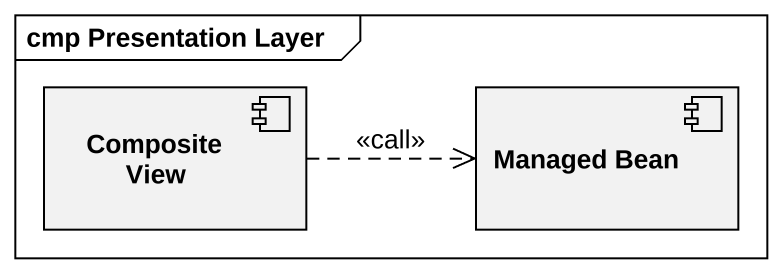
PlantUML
@startuml
mainframe cmp Presentation Layer
component "Composite View" as Composite_View
component "Managed Bean" as Managed_Bean
Composite_View .right.> Managed_Bean : <<call>>
@enduml
